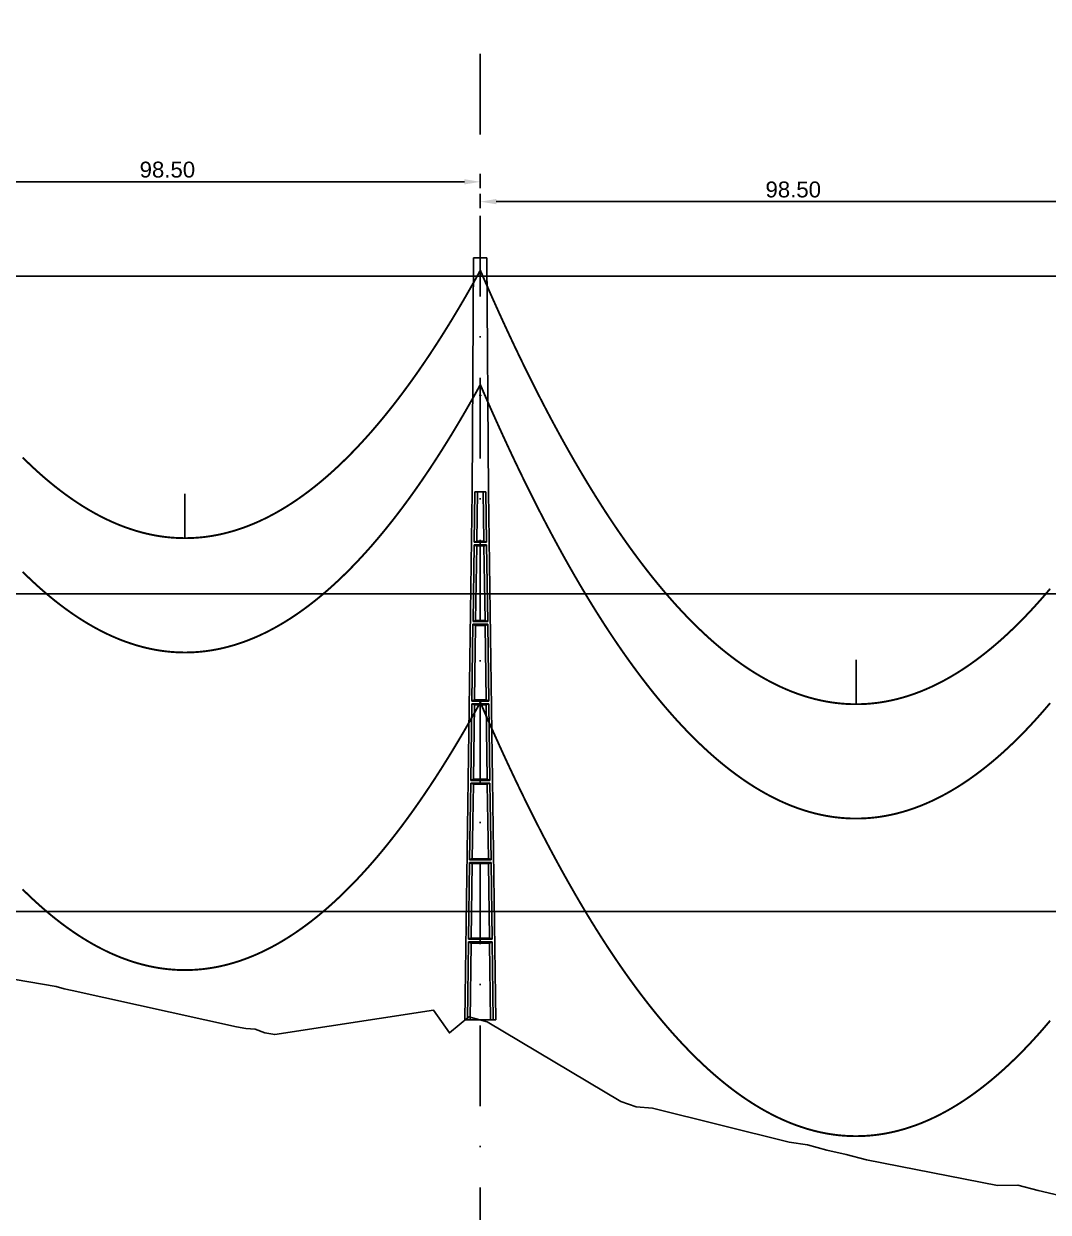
# Model space of a CAD drawing. Header units: metres. Extents: x -121 to 9872, y 3505 to 10721.
# Drawn here: x 1490 to 1651.3, y 6929.6 to 7116.7 of the extents above; entities that cross this region are included whole.
import ezdxf

# ---------------------------------------------------------------- set-up
doc = ezdxf.new("R2010")
doc.units = ezdxf.units.M
doc.header["$PDMODE"] = 2
doc.linetypes.add('DASHDOT', pattern=[25.4, 12.7, -6.35, 0, -6.35])
doc.linetypes.add('DASHED', pattern=[0.75, 0.5, -0.25])
for name, color, linetype in [('C-ROAD-PROF', 2, 'DASHED'), ('CON-EOL- CA ORCHID', 240, 'Continuous'), ('CON-EOL- FO', 101, 'Continuous'), ('CON-EOL- PROJEÇÃO', 22, 'Continuous'), ('cotas', 7, 'Continuous'), ('GRID', 253, 'Continuous'), ('POSTE DT', 7, 'Continuous')]:
    doc.layers.add(name, color=color, linetype=linetype)
doc.styles.get("Standard").update_dxf_attribs({"font": 'arial.ttf'})
doc.dimstyles.new('ISO-25', dxfattribs={"dimtxt": 2.5, "dimasz": 2.5, "dimexe": 1.25, "dimexo": 0.625, "dimtad": 1, "dimzin": 1, "dimtxsty": 'Standard', "dimcen": 2.5, "dimaunit": 1, "dimadec": 3, "dimazin": 3, "dimtfac": 1, "dimtmove": 0, "dimatfit": 3, "dimfxlon": 1, "dimarcsym": 0})

# ---------------------------------------------------------------- blocks, each defined once
blk = doc.blocks.new('*U1')
at = {"layer": 'POSTE DT', "extrusion": (0, 1, 0)}
for p, q in [((-3.31, 378.23), (-4.05, 262)), ((-3.31, 378.23), (3.31, 378.23)), ((3.31, 378.23), (4.06, 262)), ((-4.05, 262), (-7.72, 0)), ((-4.05, 262), (-4.05, 262)), ((-2.73, 262), (-3.08, 237.05)), ((-2.73, 262), (2.75, 262)), ((-1.42, 262), (-1.77, 237.57)), ((1.43, 262), (1.77, 237.57)), ((2.75, 262), (3.1, 237.05)), ((4.06, 262), (7.72, 0)), ((3.1, 237.05), (-3.08, 237.05)), ((-3.1, 235.74), (-3.63, 197.65)), ((3.11, 235.73), (-3.1, 235.74)), ((-1.8, 235.21), (-2.32, 198.19)), ((1.8, 235.21), (2.32, 198.19)), ((3.11, 235.73), (3.65, 197.65)), ((-3.65, 196.34), (-4.19, 158.25)), ((-2.35, 195.8), (-2.87, 158.8)), ((2.35, 195.8), (2.87, 158.8)), ((3.66, 196.34), (4.2, 158.25)), ((-4.21, 156.94), (-4.74, 118.85)), ((-2.9, 156.39), (-3.42, 119.41)), ((2.91, 156.39), (3.42, 119.41)), ((4.21, 156.94), (4.75, 118.85)), ((4.75, 118.85), (-4.74, 118.85)), ((-4.76, 117.54), (-5.29, 79.45)), ((4.77, 117.54), (-4.76, 117.54)), ((-3.46, 116.98), (-3.97, 80.02)), ((3.46, 116.98), (3.98, 80.02)), ((4.77, 117.54), (5.3, 79.45)), ((-5.31, 78.14), (-5.85, 40.06)), ((5.32, 78.14), (-5.31, 78.14)), ((5.3, 79.45), (-5.29, 79.45)), ((-4.01, 77.57), (-4.53, 40.63)), ((4.01, 77.57), (4.53, 40.63)), ((5.32, 78.14), (5.85, 40.06)), ((-5.86, 38.74), (-6.41, 0)), ((5.87, 38.74), (-5.86, 38.74)), ((5.85, 40.06), (-5.85, 40.06)), ((-4.56, 38.17), (-5.1, 0)), ((4.56, 38.17), (5.1, 0)), ((5.87, 38.74), (6.41, 0)), ((-6.41, 0), (-7.72, 0)), ((-5.1, 0), (-6.41, 0)), ((5.1, 0), (-5.1, 0)), ((6.41, 0), (5.1, 0)), ((7.72, 0), (6.41, 0))]:
    blk.add_line(p, q, dxfattribs=at)
at = {"layer": 'POSTE DT', "ltscale": 3}
for points in [[(-3.65, 196.34), (3.66, 196.34)], [(-3.63, 197.65), (3.65, 197.65)], [(-4.21, 156.94), (4.21, 156.94)], [(4.2, 158.25), (-4.19, 158.25)]]:
    blk.add_lwpolyline(points, dxfattribs=at)
at = {"layer": 'POSTE DT'}
for points, knots in [([(0.25, 309.94), (0.25, 309.93), (0.25, 309.93), (0.25, 309.92), (0.25, 309.91), (0.25, 309.9), (0.25, 309.89), (0.24, 309.85), (0.22, 309.82), (0.19, 309.77), (0.16, 309.74), (0.11, 309.71), (0.08, 309.7), (0.01, 309.68), (-0.02, 309.68), (-0.08, 309.7), (-0.11, 309.71), (-0.16, 309.74), (-0.18, 309.76), (-0.21, 309.8), (-0.22, 309.82), (-0.24, 309.85), (-0.24, 309.87), (-0.25, 309.89), (-0.25, 309.9), (-0.25, 309.92), (-0.25, 309.92), (-0.25, 309.93), (-0.25, 309.94), (-0.25, 309.95), (-0.25, 309.95), (-0.25, 309.96), (-0.25, 309.97), (-0.24, 310), (-0.23, 310.02), (-0.21, 310.07), (-0.2, 310.09), (-0.15, 310.14), (-0.13, 310.15), (-0.07, 310.18), (-0.03, 310.19), (0.03, 310.19), (0.06, 310.18), (0.12, 310.16), (0.14, 310.14), (0.18, 310.11), (0.2, 310.09), (0.21, 310.06), (0.22, 310.05), (0.23, 310.04), (0.24, 310.01), (0.24, 309.99), (0.25, 309.97), (0.25, 309.96), (0.25, 309.95), (0.25, 309.94), (0.25, 309.94), (0.25, 309.94), (0.25, 309.94)], [-54.728303, -54.728303, -54.728303, -54.728303, -54.309038, -54.309038, -53.647169, -53.647169, -52.532885, -52.532885, -48.86224, -48.86224, -45.282765, -45.282765, -41.52867, -41.52867, -37.867486, -37.867486, -34.454589, -34.454589, -31.301423, -31.301423, -28.48103, -28.48103, -26.961755, -26.961755, -25.7544, -25.7544, -25.136228, -25.136228, -24.64409, -24.64409, -24.094201, -24.094201, -23.191199, -23.191199, -20.494482, -20.494482, -17.342863, -17.342863, -13.645538, -13.645538, -9.835989, -9.835989, -6.296781, -6.296781, -3.005029, -3.005029, 0, 0, 0, 1.527594, 1.527594, 3.697216, 3.697216, 4.489727, 4.489727, 5.01438, 5.01438, 5.095313, 5.095313, 5.095313, 5.095313]), ([(-1.77, 237.57), (-1.99, 237.49), (-2.21, 237.4), (-2.64, 237.22), (-2.86, 237.14), (-3.08, 237.05)], [0, 0, 0, 0, 56.660495, 56.660495, 113.412826, 113.412826, 113.412826, 113.412826]), ([(1.77, 237.57), (1.18, 237.57), (0.59, 237.57), (-0.59, 237.57), (-1.18, 237.57), (-1.77, 237.57)], [0, 0, 0, 0, 67.306894, 67.306894, 134.614447, 134.614447, 134.614447, 134.614447]), ([(3.1, 237.05), (2.87, 237.14), (2.65, 237.23), (2.21, 237.4), (1.99, 237.49), (1.77, 237.57)], [0, 0, 0, 0, 56.738948, 56.738948, 113.38731, 113.38731, 113.38731, 113.38731]), ([(-3.1, 235.74), (-2.88, 235.65), (-2.67, 235.56), (-2.23, 235.39), (-2.02, 235.3), (-1.8, 235.21)], [0.055576, 0.055576, 0.055576, 0.055576, 56.767409, 56.767409, 113.50757, 113.50757, 113.50757, 113.50757]), ([(-1.8, 235.21), (-1.2, 235.21), (-0.6, 235.21), (0.6, 235.21), (1.2, 235.21), (1.8, 235.21)], [0, 0, 0, 0, 68.567797, 68.567797, 137.136247, 137.136247, 137.136247, 137.136247]), ([(1.8, 235.21), (2.02, 235.3), (2.24, 235.38), (2.68, 235.56), (2.89, 235.65), (3.11, 235.73)], [0, 0, 0, 0, 56.845349, 56.845349, 113.599799, 113.599799, 113.599799, 113.599799]), ([(-3.65, 196.34), (-3.43, 196.25), (-3.22, 196.16), (-2.78, 195.98), (-2.57, 195.89), (-2.35, 195.8)], [0.054307, 0.054307, 0.054307, 0.054307, 63.527131, 63.527131, 127.063246, 127.063246, 127.063246, 127.063246]), ([(-2.32, 198.19), (-2.54, 198.1), (-2.76, 198.01), (-3.2, 197.83), (-3.41, 197.74), (-3.63, 197.65)], [0, 0, 0, 0, 63.412073, 63.412073, 126.777421, 126.777421, 126.777421, 126.777421]), ([(-2.35, 195.8), (-1.57, 195.8), (-0.78, 195.8), (0.79, 195.8), (1.57, 195.8), (2.35, 195.8)], [0, 0, 0, 0, 89.585713, 89.585713, 179.17191, 179.17191, 179.17191, 179.17191]), ([(2.32, 198.19), (1.55, 198.19), (0.77, 198.19), (-0.77, 198.19), (-1.55, 198.19), (-2.32, 198.19)], [0, 0, 0, 0, 88.31008, 88.31008, 176.620652, 176.620652, 176.620652, 176.620652]), ([(3.65, 197.65), (3.43, 197.74), (3.2, 197.83), (2.76, 198.01), (2.54, 198.1), (2.32, 198.19)], [0, 0, 0, 0, 63.488119, 63.488119, 126.880939, 126.880939, 126.880939, 126.880939]), ([(2.35, 195.8), (2.57, 195.89), (2.79, 195.98), (3.23, 196.16), (3.45, 196.25), (3.66, 196.34)], [0, 0, 0, 0, 63.60246, 63.60246, 127.109696, 127.109696, 127.109696, 127.109696]), ([(-4.21, 156.94), (-3.99, 156.85), (-3.77, 156.75), (-3.34, 156.57), (-3.12, 156.48), (-2.9, 156.39)], [0.053423, 0.053423, 0.053423, 0.053423, 70.429742, 70.429742, 140.90167, 140.90167, 140.90167, 140.90167]), ([(-2.87, 158.8), (-3.09, 158.71), (-3.31, 158.62), (-3.75, 158.43), (-3.97, 158.34), (-4.19, 158.25)], [0, 0, 0, 0, 70.301707, 70.301707, 140.590947, 140.590947, 140.590947, 140.590947]), ([(-2.9, 156.39), (-1.94, 156.39), (-0.97, 156.39), (0.97, 156.39), (1.94, 156.39), (2.91, 156.39)], [0, 0, 0, 0, 110.60219, 110.60219, 221.20473, 221.20473, 221.20473, 221.20473]), ([(2.87, 158.8), (1.92, 158.8), (0.96, 158.8), (-0.96, 158.8), (-1.91, 158.8), (-2.87, 158.8)], [0, 0, 0, 0, 109.314454, 109.314454, 218.629264, 218.629264, 218.629264, 218.629264]), ([(4.2, 158.25), (3.98, 158.34), (3.76, 158.44), (3.31, 158.62), (3.09, 158.71), (2.87, 158.8)], [0, 0, 0, 0, 70.379198, 70.379198, 140.659718, 140.659718, 140.659718, 140.659718]), ([(2.91, 156.39), (3.12, 156.48), (3.34, 156.57), (3.78, 156.75), (4, 156.85), (4.21, 156.94)], [0, 0, 0, 0, 70.506649, 70.506649, 140.914701, 140.914701, 140.914701, 140.914701]), ([(-3.42, 119.41), (-3.64, 119.32), (-3.86, 119.23), (-4.3, 119.04), (-4.52, 118.95), (-4.74, 118.85)], [0, 0, 0, 0, 77.299547, 77.299547, 154.618634, 154.618634, 154.618634, 154.618634]), ([(3.42, 119.41), (2.28, 119.41), (1.14, 119.41), (-1.14, 119.41), (-2.28, 119.41), (-3.42, 119.41)], [0, 0, 0, 0, 130.319901, 130.319901, 260.640046, 260.640046, 260.640046, 260.640046]), ([(4.75, 118.85), (4.53, 118.95), (4.31, 119.04), (3.87, 119.23), (3.64, 119.32), (3.42, 119.41)], [0, 0, 0, 0, 77.381597, 77.381597, 154.66183, 154.66183, 154.66183, 154.66183]), ([(-4.76, 117.54), (-4.54, 117.45), (-4.32, 117.35), (-3.89, 117.17), (-3.67, 117.07), (-3.46, 116.98)], [0.052784, 0.052784, 0.052784, 0.052784, 77.438432, 77.438432, 154.950301, 154.950301, 154.950301, 154.950301]), ([(-3.46, 116.98), (-2.3, 116.98), (-1.15, 116.98), (1.15, 116.98), (2.31, 116.98), (3.46, 116.98)], [0, 0, 0, 0, 131.617604, 131.617604, 263.235447, 263.235447, 263.235447, 263.235447]), ([(3.46, 116.98), (3.68, 117.07), (3.89, 117.17), (4.33, 117.35), (4.55, 117.45), (4.77, 117.54)], [0, 0, 0, 0, 77.520013, 77.520013, 154.938747, 154.938747, 154.938747, 154.938747]), ([(-5.31, 78.14), (-5.09, 78.05), (-4.88, 77.95), (-4.44, 77.76), (-4.23, 77.67), (-4.01, 77.57)], [0.052308, 0.052308, 0.052308, 0.052308, 84.527725, 84.527725, 169.158824, 169.158824, 169.158824, 169.158824]), ([(-3.97, 80.02), (-4.19, 79.93), (-4.41, 79.83), (-4.85, 79.64), (-5.07, 79.55), (-5.29, 79.45)], [0, 0, 0, 0, 84.379671, 84.379671, 168.809376, 168.809376, 168.809376, 168.809376]), ([(-4.01, 77.57), (-2.67, 77.57), (-1.34, 77.57), (1.34, 77.57), (2.67, 77.57), (4.01, 77.57)], [0, 0, 0, 0, 152.632212, 152.632212, 305.264569, 305.264569, 305.264569, 305.264569]), ([(3.98, 80.02), (2.65, 80.02), (1.33, 80.02), (-1.32, 80.02), (-2.65, 80.02), (-3.97, 80.02)], [0, 0, 0, 0, 151.326157, 151.326157, 302.652465, 302.652465, 302.652465, 302.652465]), ([(5.3, 79.45), (5.08, 79.55), (4.86, 79.64), (4.42, 79.83), (4.2, 79.93), (3.98, 80.02)], [0, 0, 0, 0, 84.46863, 84.46863, 168.833721, 168.833721, 168.833721, 168.833721]), ([(4.01, 77.57), (4.23, 77.67), (4.45, 77.76), (4.88, 77.95), (5.1, 78.05), (5.32, 78.14)], [0, 0, 0, 0, 84.616316, 84.616316, 169.129178, 169.129178, 169.129178, 169.129178]), ([(-5.86, 38.74), (-5.65, 38.65), (-5.43, 38.55), (-5, 38.36), (-4.78, 38.26), (-4.56, 38.17)], [0.026524, 0.026524, 0.026524, 0.026524, 91.679563, 91.679563, 183.466041, 183.466041, 183.466041, 183.466041]), ([(-4.53, 40.63), (-4.75, 40.53), (-4.97, 40.44), (-5.41, 40.25), (-5.63, 40.15), (-5.85, 40.06)], [0, 0, 0, 0, 91.523648, 91.523648, 183.126775, 183.126775, 183.126775, 183.126775]), ([(-4.56, 38.17), (-3.04, 38.17), (-1.52, 38.17), (1.52, 38.17), (3.04, 38.17), (4.56, 38.17)], [0, 0, 0, 0, 173.646192, 173.646192, 347.292451, 347.292451, 347.292451, 347.292451]), ([(4.53, 40.63), (3.02, 40.63), (1.51, 40.63), (-1.51, 40.63), (-3.02, 40.63), (-4.53, 40.63)], [0, 0, 0, 0, 172.33304, 172.33304, 344.666151, 344.666151, 344.666151, 344.666151]), ([(5.85, 40.06), (5.63, 40.15), (5.41, 40.25), (4.97, 40.44), (4.75, 40.53), (4.53, 40.63)], [0, 0, 0, 0, 91.621326, 91.621326, 183.137324, 183.137324, 183.137324, 183.137324]), ([(4.56, 38.17), (4.78, 38.26), (5, 38.36), (5.43, 38.55), (5.65, 38.65), (5.87, 38.74)], [0, 0, 0, 0, 91.776928, 91.776928, 183.448614, 183.448614, 183.448614, 183.448614])]:
    blk.add_open_spline(points, degree=3, knots=knots, dxfattribs=at)
blk = doc.blocks.new('*D337')
at = {"layer": 'cotas', "color": 0, "lineweight": -2, "transparency": 16777216}
for p, q in [((1463.4, 7091.16), (1463.4, 7093.08)), ((1561.9, 7090.83), (1561.9, 7093.08)), ((1465.9, 7091.83), (1559.4, 7091.83))]:
    blk.add_line(p, q, dxfattribs=at)
at = {"layer": 'cotas', "color": 0, "transparency": 16777216}
for points in [[(1465.9, 7092.25), (1465.9, 7091.42), (1463.4, 7091.83)], [(1559.4, 7092.25), (1559.4, 7091.42), (1561.9, 7091.83)]]:
    blk.add_solid(points, dxfattribs=at)
at = {"layer": 'Defpoints', "color": 0, "transparency": 16777216}
for p in [(1561.9, 7091.83), (1463.4, 7090.53), (1561.9, 7079.88)]:
    blk.add_point(p, dxfattribs=at)
at = {"layer": 'cotas', "color": 0, "transparency": 16777216, "insert": (1512.65, 7093.74), "char_height": 2.5, "attachment_point": 5}
blk.add_mtext('98.50', dxfattribs=at)
blk = doc.blocks.new('*D338')
at = {"layer": 'cotas', "color": 0, "lineweight": -2, "transparency": 16777216}
for p, q in [((1561.9, 7087.71), (1561.9, 7089.96)), ((1660.4, 7087.71), (1660.4, 7089.96)), ((1564.4, 7088.71), (1657.9, 7088.71))]:
    blk.add_line(p, q, dxfattribs=at)
at = {"layer": 'cotas', "color": 0, "transparency": 16777216}
for points in [[(1564.4, 7089.13), (1564.4, 7088.3), (1561.9, 7088.71)], [(1657.9, 7089.13), (1657.9, 7088.3), (1660.4, 7088.71)]]:
    blk.add_solid(points, dxfattribs=at)
at = {"layer": 'Defpoints', "color": 0, "transparency": 16777216}
for p in [(1660.4, 7088.71), (1561.9, 7079.88), (1660.4, 7041.8)]:
    blk.add_point(p, dxfattribs=at)
at = {"layer": 'cotas', "color": 0, "transparency": 16777216, "insert": (1611.15, 7090.61), "char_height": 2.5, "attachment_point": 5}
blk.add_mtext('98.50', dxfattribs=at)

msp = doc.modelspace()

# ---------------------------------------------------------------- linework, layer by layer
at = {"layer": 'C-ROAD-PROF', "color": 0, "linetype": 'Continuous', "lineweight": -3}
msp.add_lwpolyline([(1466.518, 6970.04), (1495.139, 6965.146), (1496.381, 6964.807), (1497.673, 6964.508), (1523.53, 6958.826), (1524.992, 6958.544), (1526.473, 6958.41), (1527.978, 6957.877), (1529.544, 6957.58), (1554.55, 6961.412), (1557.036, 6957.831), (1560.089, 6960.363), (1562.975, 6959.595), (1583.995, 6947.048), (1586.451, 6946.211), (1588.979, 6945.982), (1610.508, 6940.669), (1613.41, 6940.228), (1616.437, 6939.405), (1619.499, 6938.703), (1622.696, 6937.885), (1643.294, 6933.824), (1646.514, 6933.874), (1649.72, 6933.017), (1653.066, 6932.253)], dxfattribs=at)
at = {"layer": 'CON-EOL- CA ORCHID'}
for p, q in [((1515.415, 7035.737), (1515.415, 7042.737)), ((1621.028, 7009.591), (1621.028, 7016.591))]:
    msp.add_line(p, q, dxfattribs=at)
at = {"layer": 'CON-EOL- CA ORCHID', "const_width": 0.3}
for points in [[(1489.865, 7048.444), (1490.355, 7047.961), (1490.845, 7047.487), (1491.335, 7047.023), (1491.825, 7046.568), (1492.315, 7046.122), (1492.805, 7045.686), (1493.295, 7045.259), (1493.785, 7044.841), (1494.275, 7044.433), (1494.766, 7044.035), (1495.256, 7043.645), (1495.746, 7043.265), (1496.236, 7042.895), (1496.726, 7042.533), (1497.216, 7042.181), (1497.706, 7041.839), (1498.196, 7041.506), (1498.686, 7041.182), (1499.176, 7040.867), (1499.666, 7040.562), (1500.156, 7040.267), (1500.646, 7039.98), (1501.136, 7039.703), (1501.626, 7039.436), (1502.116, 7039.177), (1502.606, 7038.928), (1503.096, 7038.689), (1503.586, 7038.459), (1504.076, 7038.238), (1504.567, 7038.026), (1505.057, 7037.824), (1505.547, 7037.631), (1506.037, 7037.448), (1506.527, 7037.274), (1507.017, 7037.109), (1507.507, 7036.953), (1507.997, 7036.807), (1508.487, 7036.67), (1508.977, 7036.543), (1509.467, 7036.425), (1509.957, 7036.316), (1510.447, 7036.217), (1510.937, 7036.127), (1511.427, 7036.046), (1511.917, 7035.975), (1512.407, 7035.913), (1512.897, 7035.86), (1513.387, 7035.817), (1513.877, 7035.783), (1514.368, 7035.758), (1514.858, 7035.743), (1515.348, 7035.737), (1515.838, 7035.74), (1516.328, 7035.753), (1516.818, 7035.775), (1517.308, 7035.807), (1517.798, 7035.847), (1518.288, 7035.897), (1518.778, 7035.957), (1519.268, 7036.026), (1519.758, 7036.104), (1520.248, 7036.191), (1520.738, 7036.288), (1521.228, 7036.394), (1521.718, 7036.51), (1522.208, 7036.635), (1522.698, 7036.769), (1523.188, 7036.912), (1523.678, 7037.065), (1524.168, 7037.227), (1524.659, 7037.399), (1525.149, 7037.58), (1525.639, 7037.77), (1526.129, 7037.97), (1526.619, 7038.179), (1527.109, 7038.397), (1527.599, 7038.625), (1528.089, 7038.862), (1528.579, 7039.108), (1529.069, 7039.364), (1529.559, 7039.629), (1530.049, 7039.903), (1530.539, 7040.187), (1531.029, 7040.48), (1531.519, 7040.783), (1532.009, 7041.095), (1532.499, 7041.416), (1532.989, 7041.746), (1533.479, 7042.086), (1533.969, 7042.436), (1534.46, 7042.794), (1534.95, 7043.162), (1535.44, 7043.54), (1535.93, 7043.927), (1536.42, 7044.323), (1536.91, 7044.728), (1537.4, 7045.143), (1537.89, 7045.567), (1538.38, 7046.001), (1538.87, 7046.444), (1539.36, 7046.897), (1539.85, 7047.358), (1540.34, 7047.83), (1540.83, 7048.31), (1541.32, 7048.8), (1541.81, 7049.299), (1542.3, 7049.808), (1542.79, 7050.326), (1543.28, 7050.854), (1543.77, 7051.391), (1544.261, 7051.937), (1544.751, 7052.493), (1545.241, 7053.058), (1545.731, 7053.632), (1546.221, 7054.216), (1546.711, 7054.81), (1547.201, 7055.412), (1547.691, 7056.025), (1548.181, 7056.646), (1548.671, 7057.277), (1549.161, 7057.918), (1549.651, 7058.567), (1550.141, 7059.227), (1550.631, 7059.895), (1551.121, 7060.574), (1551.611, 7061.261), (1552.101, 7061.958), (1552.591, 7062.665), (1553.081, 7063.38), (1553.571, 7064.106), (1554.062, 7064.84), (1554.552, 7065.585), (1555.042, 7066.338), (1555.532, 7067.101), (1556.022, 7067.874), (1556.512, 7068.656), (1557.002, 7069.447), (1557.492, 7070.248), (1557.982, 7071.059), (1558.472, 7071.879), (1558.962, 7072.708), (1559.452, 7073.547), (1559.942, 7074.395), (1560.432, 7075.253), (1560.922, 7076.12), (1561.412, 7076.997), (1561.902, 7077.883)], [(1561.902, 7077.883), (1562.392, 7076.751), (1562.882, 7075.628), (1563.372, 7074.515), (1563.863, 7073.412), (1564.353, 7072.318), (1564.843, 7071.233), (1565.333, 7070.159), (1565.823, 7069.093), (1566.313, 7068.038), (1566.803, 7066.992), (1567.293, 7065.955), (1567.783, 7064.928), (1568.273, 7063.911), (1568.763, 7062.903), (1569.253, 7061.904), (1569.743, 7060.915), (1570.233, 7059.936), (1570.723, 7058.966), (1571.213, 7058.006), (1571.703, 7057.055), (1572.193, 7056.114), (1572.683, 7055.182), (1573.173, 7054.26), (1573.664, 7053.347), (1574.154, 7052.444), (1574.644, 7051.55), (1575.134, 7050.666), (1575.624, 7049.791), (1576.114, 7048.926), (1576.604, 7048.07), (1577.094, 7047.224), (1577.584, 7046.387), (1578.074, 7045.56), (1578.564, 7044.742), (1579.054, 7043.933), (1579.544, 7043.134), (1580.034, 7042.345), (1580.524, 7041.565), (1581.014, 7040.794), (1581.504, 7040.033), (1581.994, 7039.281), (1582.484, 7038.539), (1582.974, 7037.807), (1583.465, 7037.083), (1583.955, 7036.369), (1584.445, 7035.665), (1584.935, 7034.97), (1585.425, 7034.284), (1585.915, 7033.608), (1586.405, 7032.941), (1586.895, 7032.284), (1587.385, 7031.636), (1587.875, 7030.998), (1588.365, 7030.369), (1588.855, 7029.749), (1589.345, 7029.139), (1589.835, 7028.538), (1590.325, 7027.947), (1590.815, 7027.365), (1591.305, 7026.792), (1591.795, 7026.229), (1592.285, 7025.676), (1592.775, 7025.131), (1593.266, 7024.596), (1593.756, 7024.071), (1594.246, 7023.555), (1594.736, 7023.048), (1595.226, 7022.55), (1595.716, 7022.062), (1596.206, 7021.584), (1596.696, 7021.115), (1597.186, 7020.655), (1597.676, 7020.204), (1598.166, 7019.763), (1598.656, 7019.332), (1599.146, 7018.909), (1599.636, 7018.496), (1600.126, 7018.093), (1600.616, 7017.699), (1601.106, 7017.314), (1601.596, 7016.938), (1602.086, 7016.572), (1602.576, 7016.216), (1603.067, 7015.868), (1603.557, 7015.53), (1604.047, 7015.202), (1604.537, 7014.882), (1605.027, 7014.572), (1605.517, 7014.272), (1606.007, 7013.981), (1606.497, 7013.699), (1606.987, 7013.426), (1607.477, 7013.163), (1607.967, 7012.91), (1608.457, 7012.665), (1608.947, 7012.43), (1609.437, 7012.204), (1609.927, 7011.988), (1610.417, 7011.781), (1610.907, 7011.583), (1611.397, 7011.395), (1611.887, 7011.216), (1612.377, 7011.047), (1612.868, 7010.886), (1613.358, 7010.735), (1613.848, 7010.594), (1614.338, 7010.462), (1614.828, 7010.339), (1615.318, 7010.225), (1615.808, 7010.121), (1616.298, 7010.026), (1616.788, 7009.941), (1617.278, 7009.865), (1617.768, 7009.798), (1618.258, 7009.74), (1618.748, 7009.692), (1619.238, 7009.653), (1619.728, 7009.624), (1620.218, 7009.604), (1620.708, 7009.593), (1621.198, 7009.592), (1621.688, 7009.6), (1622.178, 7009.617), (1622.668, 7009.643), (1623.159, 7009.679), (1623.649, 7009.725), (1624.139, 7009.779), (1624.629, 7009.843), (1625.119, 7009.917), (1625.609, 7009.999), (1626.099, 7010.091), (1626.589, 7010.193), (1627.079, 7010.303), (1627.569, 7010.423), (1628.059, 7010.553), (1628.549, 7010.691), (1629.039, 7010.839), (1629.529, 7010.997), (1630.019, 7011.164), (1630.509, 7011.34), (1630.999, 7011.525), (1631.489, 7011.72), (1631.979, 7011.924), (1632.469, 7012.138), (1632.96, 7012.36), (1633.45, 7012.593), (1633.94, 7012.834), (1634.43, 7013.085), (1634.92, 7013.345), (1635.41, 7013.615), (1635.9, 7013.894), (1636.39, 7014.182), (1636.88, 7014.48), (1637.37, 7014.787), (1637.86, 7015.103), (1638.35, 7015.429), (1638.84, 7015.764), (1639.33, 7016.109), (1639.82, 7016.463), (1640.31, 7016.826), (1640.8, 7017.198), (1641.29, 7017.58), (1641.78, 7017.972), (1642.27, 7018.372), (1642.761, 7018.783), (1643.251, 7019.202), (1643.741, 7019.631), (1644.231, 7020.069), (1644.721, 7020.517), (1645.211, 7020.974), (1645.701, 7021.44), (1646.191, 7021.916), (1646.681, 7022.401), (1647.171, 7022.895), (1647.661, 7023.399), (1648.151, 7023.913), (1648.641, 7024.435), (1649.131, 7024.967), (1649.621, 7025.509), (1650.111, 7026.06), (1650.601, 7026.62), (1651.091, 7027.19), (1651.581, 7027.769)]]:
    msp.add_lwpolyline(points, dxfattribs=at)
at = {"layer": 'CON-EOL- FO', "lineweight": 30, "const_width": 0.3}
for points in [[(1489.865, 7030.444), (1490.355, 7029.961), (1490.845, 7029.487), (1491.335, 7029.023), (1491.825, 7028.568), (1492.315, 7028.122), (1492.805, 7027.686), (1493.295, 7027.259), (1493.785, 7026.842), (1494.275, 7026.433), (1494.766, 7026.035), (1495.256, 7025.645), (1495.746, 7025.265), (1496.236, 7024.895), (1496.726, 7024.533), (1497.216, 7024.182), (1497.706, 7023.839), (1498.196, 7023.506), (1498.686, 7023.182), (1499.176, 7022.868), (1499.666, 7022.563), (1500.156, 7022.267), (1500.646, 7021.981), (1501.136, 7021.704), (1501.626, 7021.436), (1502.116, 7021.178), (1502.606, 7020.929), (1503.096, 7020.689), (1503.586, 7020.459), (1504.076, 7020.238), (1504.567, 7020.026), (1505.057, 7019.824), (1505.547, 7019.631), (1506.037, 7019.448), (1506.527, 7019.274), (1507.017, 7019.109), (1507.507, 7018.954), (1507.997, 7018.807), (1508.487, 7018.671), (1508.977, 7018.543), (1509.467, 7018.425), (1509.957, 7018.316), (1510.447, 7018.217), (1510.937, 7018.127), (1511.427, 7018.046), (1511.917, 7017.975), (1512.407, 7017.913), (1512.897, 7017.86), (1513.387, 7017.817), (1513.877, 7017.783), (1514.368, 7017.758), (1514.858, 7017.743), (1515.348, 7017.737), (1515.838, 7017.741), (1516.328, 7017.753), (1516.818, 7017.775), (1517.308, 7017.807), (1517.798, 7017.848), (1518.288, 7017.898), (1518.778, 7017.957), (1519.268, 7018.026), (1519.758, 7018.104), (1520.248, 7018.191), (1520.738, 7018.288), (1521.228, 7018.394), (1521.718, 7018.51), (1522.208, 7018.635), (1522.698, 7018.769), (1523.188, 7018.912), (1523.678, 7019.065), (1524.168, 7019.228), (1524.659, 7019.399), (1525.149, 7019.58), (1525.639, 7019.77), (1526.129, 7019.97), (1526.619, 7020.179), (1527.109, 7020.397), (1527.599, 7020.625), (1528.089, 7020.862), (1528.579, 7021.108), (1529.069, 7021.364), (1529.559, 7021.629), (1530.049, 7021.903), (1530.539, 7022.187), (1531.029, 7022.48), (1531.519, 7022.783), (1532.009, 7023.095), (1532.499, 7023.416), (1532.989, 7023.747), (1533.479, 7024.087), (1533.969, 7024.436), (1534.46, 7024.795), (1534.95, 7025.163), (1535.44, 7025.54), (1535.93, 7025.927), (1536.42, 7026.323), (1536.91, 7026.729), (1537.4, 7027.143), (1537.89, 7027.568), (1538.38, 7028.001), (1538.87, 7028.444), (1539.36, 7028.897), (1539.85, 7029.359), (1540.34, 7029.83), (1540.83, 7030.31), (1541.32, 7030.8), (1541.81, 7031.3), (1542.3, 7031.808), (1542.79, 7032.327), (1543.28, 7032.854), (1543.77, 7033.391), (1544.261, 7033.937), (1544.751, 7034.493), (1545.241, 7035.058), (1545.731, 7035.633), (1546.221, 7036.217), (1546.711, 7036.81), (1547.201, 7037.413), (1547.691, 7038.025), (1548.181, 7038.646), (1548.671, 7039.277), (1549.161, 7039.918), (1549.651, 7040.568), (1550.141, 7041.227), (1550.631, 7041.896), (1551.121, 7042.574), (1551.611, 7043.261), (1552.101, 7043.958), (1552.591, 7044.665), (1553.081, 7045.381), (1553.571, 7046.106), (1554.062, 7046.841), (1554.552, 7047.585), (1555.042, 7048.338), (1555.532, 7049.102), (1556.022, 7049.874), (1556.512, 7050.656), (1557.002, 7051.448), (1557.492, 7052.249), (1557.982, 7053.059), (1558.472, 7053.879), (1558.962, 7054.708), (1559.452, 7055.547), (1559.942, 7056.395), (1560.432, 7057.253), (1560.922, 7058.12), (1561.412, 7058.997), (1561.902, 7059.883)], [(1489.865, 7030.444), (1490.355, 7029.961), (1490.845, 7029.487), (1491.335, 7029.023), (1491.825, 7028.568), (1492.315, 7028.122), (1492.805, 7027.686), (1493.295, 7027.259), (1493.785, 7026.842), (1494.275, 7026.433), (1494.766, 7026.035), (1495.256, 7025.645), (1495.746, 7025.265), (1496.236, 7024.895), (1496.726, 7024.533), (1497.216, 7024.182), (1497.706, 7023.839), (1498.196, 7023.506), (1498.686, 7023.182), (1499.176, 7022.868), (1499.666, 7022.563), (1500.156, 7022.267), (1500.646, 7021.981), (1501.136, 7021.703), (1501.626, 7021.436), (1502.116, 7021.178), (1502.606, 7020.929), (1503.096, 7020.689), (1503.586, 7020.459), (1504.076, 7020.238), (1504.567, 7020.026), (1505.057, 7019.824), (1505.547, 7019.631), (1506.037, 7019.448), (1506.527, 7019.274), (1507.017, 7019.109), (1507.507, 7018.954), (1507.997, 7018.807), (1508.487, 7018.671), (1508.977, 7018.543), (1509.467, 7018.425), (1509.957, 7018.316), (1510.447, 7018.217), (1510.937, 7018.127), (1511.427, 7018.046), (1511.917, 7017.975), (1512.407, 7017.913), (1512.897, 7017.86), (1513.387, 7017.817), (1513.877, 7017.783), (1514.368, 7017.758), (1514.858, 7017.743), (1515.348, 7017.737), (1515.838, 7017.741), (1516.328, 7017.753), (1516.818, 7017.775), (1517.308, 7017.807), (1517.798, 7017.848), (1518.288, 7017.898), (1518.778, 7017.957), (1519.268, 7018.026), (1519.758, 7018.104), (1520.248, 7018.191), (1520.738, 7018.288), (1521.228, 7018.394), (1521.718, 7018.51), (1522.208, 7018.635), (1522.698, 7018.769), (1523.188, 7018.912), (1523.678, 7019.065), (1524.168, 7019.228), (1524.659, 7019.399), (1525.149, 7019.58), (1525.639, 7019.77), (1526.129, 7019.97), (1526.619, 7020.179), (1527.109, 7020.397), (1527.599, 7020.625), (1528.089, 7020.862), (1528.579, 7021.108), (1529.069, 7021.364), (1529.559, 7021.629), (1530.049, 7021.903), (1530.539, 7022.187), (1531.029, 7022.48), (1531.519, 7022.783), (1532.009, 7023.095), (1532.499, 7023.416), (1532.989, 7023.747), (1533.479, 7024.087), (1533.969, 7024.436), (1534.46, 7024.795), (1534.95, 7025.163), (1535.44, 7025.54), (1535.93, 7025.927), (1536.42, 7026.323), (1536.91, 7026.729), (1537.4, 7027.143), (1537.89, 7027.568), (1538.38, 7028.001), (1538.87, 7028.444), (1539.36, 7028.897), (1539.85, 7029.359), (1540.34, 7029.83), (1540.83, 7030.31), (1541.32, 7030.8), (1541.81, 7031.3), (1542.3, 7031.808), (1542.79, 7032.327), (1543.28, 7032.854), (1543.77, 7033.391), (1544.261, 7033.937), (1544.751, 7034.493), (1545.241, 7035.058), (1545.731, 7035.633), (1546.221, 7036.217), (1546.711, 7036.81), (1547.201, 7037.413), (1547.691, 7038.025), (1548.181, 7038.646), (1548.671, 7039.277), (1549.161, 7039.918), (1549.651, 7040.568), (1550.141, 7041.227), (1550.631, 7041.896), (1551.121, 7042.574), (1551.611, 7043.261), (1552.101, 7043.958), (1552.591, 7044.665), (1553.081, 7045.381), (1553.571, 7046.106), (1554.062, 7046.841), (1554.552, 7047.585), (1555.042, 7048.338), (1555.532, 7049.102), (1556.022, 7049.874), (1556.512, 7050.656), (1557.002, 7051.448), (1557.492, 7052.249), (1557.982, 7053.059), (1558.472, 7053.879), (1558.962, 7054.708), (1559.452, 7055.547), (1559.942, 7056.395), (1560.432, 7057.253), (1560.922, 7058.12), (1561.412, 7058.997), (1561.902, 7059.883)], [(1561.902, 7059.883), (1562.392, 7058.751), (1562.882, 7057.628), (1563.372, 7056.515), (1563.863, 7055.412), (1564.353, 7054.318), (1564.843, 7053.234), (1565.333, 7052.159), (1565.823, 7051.094), (1566.313, 7050.038), (1566.803, 7048.992), (1567.293, 7047.955), (1567.783, 7046.928), (1568.273, 7045.911), (1568.763, 7044.903), (1569.253, 7043.904), (1569.743, 7042.916), (1570.233, 7041.936), (1570.723, 7040.966), (1571.213, 7040.006), (1571.703, 7039.055), (1572.193, 7038.114), (1572.683, 7037.182), (1573.173, 7036.26), (1573.664, 7035.347), (1574.154, 7034.444), (1574.644, 7033.55), (1575.134, 7032.666), (1575.624, 7031.791), (1576.114, 7030.926), (1576.604, 7030.07), (1577.094, 7029.224), (1577.584, 7028.387), (1578.074, 7027.56), (1578.564, 7026.742), (1579.054, 7025.933), (1579.544, 7025.135), (1580.034, 7024.345), (1580.524, 7023.565), (1581.014, 7022.794), (1581.504, 7022.033), (1581.994, 7021.282), (1582.484, 7020.539), (1582.974, 7019.807), (1583.465, 7019.083), (1583.955, 7018.37), (1584.445, 7017.665), (1584.935, 7016.97), (1585.425, 7016.285), (1585.915, 7015.608), (1586.405, 7014.942), (1586.895, 7014.284), (1587.385, 7013.637), (1587.875, 7012.998), (1588.365, 7012.369), (1588.855, 7011.749), (1589.345, 7011.139), (1589.835, 7010.539), (1590.325, 7009.947), (1590.815, 7009.365), (1591.305, 7008.793), (1591.795, 7008.23), (1592.285, 7007.676), (1592.775, 7007.131), (1593.266, 7006.597), (1593.756, 7006.071), (1594.246, 7005.555), (1594.736, 7005.048), (1595.226, 7004.551), (1595.716, 7004.063), (1596.206, 7003.584), (1596.696, 7003.115), (1597.186, 7002.655), (1597.676, 7002.205), (1598.166, 7001.764), (1598.656, 7001.332), (1599.146, 7000.91), (1599.636, 7000.497), (1600.126, 7000.093), (1600.616, 6999.699), (1601.106, 6999.314), (1601.596, 6998.939), (1602.086, 6998.573), (1602.576, 6998.216), (1603.067, 6997.868), (1603.557, 6997.53), (1604.047, 6997.202), (1604.537, 6996.883), (1605.027, 6996.573), (1605.517, 6996.272), (1606.007, 6995.981), (1606.497, 6995.699), (1606.987, 6995.427), (1607.477, 6995.164), (1607.967, 6994.91), (1608.457, 6994.665), (1608.947, 6994.43), (1609.437, 6994.205), (1609.927, 6993.988), (1610.417, 6993.781), (1610.907, 6993.584), (1611.397, 6993.395), (1611.887, 6993.216), (1612.377, 6993.047), (1612.868, 6992.887), (1613.358, 6992.736), (1613.848, 6992.594), (1614.338, 6992.462), (1614.828, 6992.339), (1615.318, 6992.225), (1615.808, 6992.121), (1616.298, 6992.026), (1616.788, 6991.941), (1617.278, 6991.865), (1617.768, 6991.798), (1618.258, 6991.74), (1618.748, 6991.692), (1619.238, 6991.654), (1619.728, 6991.624), (1620.218, 6991.604), (1620.708, 6991.593), (1621.198, 6991.592), (1621.688, 6991.6), (1622.178, 6991.617), (1622.668, 6991.644), (1623.159, 6991.68), (1623.649, 6991.725), (1624.139, 6991.779), (1624.629, 6991.843), (1625.119, 6991.917), (1625.609, 6991.999), (1626.099, 6992.091), (1626.589, 6992.193), (1627.079, 6992.303), (1627.569, 6992.423), (1628.059, 6992.553), (1628.549, 6992.692), (1629.039, 6992.84), (1629.529, 6992.997), (1630.019, 6993.164), (1630.509, 6993.34), (1630.999, 6993.525), (1631.489, 6993.72), (1631.979, 6993.924), (1632.469, 6994.138), (1632.96, 6994.361), (1633.45, 6994.593), (1633.94, 6994.834), (1634.43, 6995.085), (1634.92, 6995.346), (1635.41, 6995.615), (1635.9, 6995.894), (1636.39, 6996.182), (1636.88, 6996.48), (1637.37, 6996.787), (1637.86, 6997.104), (1638.35, 6997.429), (1638.84, 6997.764), (1639.33, 6998.109), (1639.82, 6998.463), (1640.31, 6998.826), (1640.8, 6999.199), (1641.29, 6999.581), (1641.78, 6999.972), (1642.27, 7000.373), (1642.761, 7000.783), (1643.251, 7001.202), (1643.741, 7001.631), (1644.231, 7002.069), (1644.721, 7002.517), (1645.211, 7002.974), (1645.701, 7003.44), (1646.191, 7003.916), (1646.681, 7004.401), (1647.171, 7004.896), (1647.661, 7005.399), (1648.151, 7005.913), (1648.641, 7006.435), (1649.131, 7006.967), (1649.621, 7007.509), (1650.111, 7008.06), (1650.601, 7008.62), (1651.091, 7009.19), (1651.581, 7009.769)], [(1561.902, 7059.883), (1562.392, 7058.751), (1562.882, 7057.628), (1563.372, 7056.515), (1563.863, 7055.412), (1564.353, 7054.318), (1564.843, 7053.234), (1565.333, 7052.159), (1565.823, 7051.094), (1566.313, 7050.038), (1566.803, 7048.992), (1567.293, 7047.955), (1567.783, 7046.928), (1568.273, 7045.911), (1568.763, 7044.903), (1569.253, 7043.904), (1569.743, 7042.916), (1570.233, 7041.936), (1570.723, 7040.966), (1571.213, 7040.006), (1571.703, 7039.055), (1572.193, 7038.114), (1572.683, 7037.182), (1573.173, 7036.26), (1573.664, 7035.347), (1574.154, 7034.444), (1574.644, 7033.55), (1575.134, 7032.666), (1575.624, 7031.791), (1576.114, 7030.926), (1576.604, 7030.07), (1577.094, 7029.224), (1577.584, 7028.387), (1578.074, 7027.56), (1578.564, 7026.742), (1579.054, 7025.933), (1579.544, 7025.135), (1580.034, 7024.345), (1580.524, 7023.565), (1581.014, 7022.794), (1581.504, 7022.033), (1581.994, 7021.282), (1582.484, 7020.539), (1582.974, 7019.807), (1583.465, 7019.083), (1583.955, 7018.37), (1584.445, 7017.665), (1584.935, 7016.97), (1585.425, 7016.285), (1585.915, 7015.608), (1586.405, 7014.942), (1586.895, 7014.284), (1587.385, 7013.637), (1587.875, 7012.998), (1588.365, 7012.369), (1588.855, 7011.749), (1589.345, 7011.139), (1589.835, 7010.539), (1590.325, 7009.947), (1590.815, 7009.365), (1591.305, 7008.793), (1591.795, 7008.23), (1592.285, 7007.676), (1592.775, 7007.131), (1593.266, 7006.596), (1593.756, 7006.071), (1594.246, 7005.555), (1594.736, 7005.048), (1595.226, 7004.551), (1595.716, 7004.063), (1596.206, 7003.584), (1596.696, 7003.115), (1597.186, 7002.655), (1597.676, 7002.205), (1598.166, 7001.764), (1598.656, 7001.332), (1599.146, 7000.91), (1599.636, 7000.497), (1600.126, 7000.093), (1600.616, 6999.699), (1601.106, 6999.314), (1601.596, 6998.939), (1602.086, 6998.572), (1602.576, 6998.216), (1603.067, 6997.868), (1603.557, 6997.53), (1604.047, 6997.202), (1604.537, 6996.883), (1605.027, 6996.573), (1605.517, 6996.272), (1606.007, 6995.981), (1606.497, 6995.699), (1606.987, 6995.427), (1607.477, 6995.164), (1607.967, 6994.91), (1608.457, 6994.665), (1608.947, 6994.43), (1609.437, 6994.205), (1609.927, 6993.988), (1610.417, 6993.781), (1610.907, 6993.584), (1611.397, 6993.395), (1611.887, 6993.216), (1612.377, 6993.047), (1612.868, 6992.887), (1613.358, 6992.736), (1613.848, 6992.594), (1614.338, 6992.462), (1614.828, 6992.339), (1615.318, 6992.225), (1615.808, 6992.121), (1616.298, 6992.026), (1616.788, 6991.941), (1617.278, 6991.865), (1617.768, 6991.798), (1618.258, 6991.74), (1618.748, 6991.692), (1619.238, 6991.654), (1619.728, 6991.624), (1620.218, 6991.604), (1620.708, 6991.593), (1621.198, 6991.592), (1621.688, 6991.6), (1622.178, 6991.617), (1622.668, 6991.644), (1623.159, 6991.68), (1623.649, 6991.725), (1624.139, 6991.779), (1624.629, 6991.843), (1625.119, 6991.917), (1625.609, 6991.999), (1626.099, 6992.091), (1626.589, 6992.193), (1627.079, 6992.303), (1627.569, 6992.423), (1628.059, 6992.553), (1628.549, 6992.692), (1629.039, 6992.84), (1629.529, 6992.997), (1630.019, 6993.164), (1630.509, 6993.34), (1630.999, 6993.525), (1631.489, 6993.72), (1631.979, 6993.924), (1632.469, 6994.138), (1632.96, 6994.361), (1633.45, 6994.593), (1633.94, 6994.834), (1634.43, 6995.085), (1634.92, 6995.346), (1635.41, 6995.615), (1635.9, 6995.894), (1636.39, 6996.182), (1636.88, 6996.48), (1637.37, 6996.787), (1637.86, 6997.104), (1638.35, 6997.429), (1638.84, 6997.764), (1639.33, 6998.109), (1639.82, 6998.463), (1640.31, 6998.826), (1640.8, 6999.199), (1641.29, 6999.581), (1641.78, 6999.972), (1642.27, 7000.373), (1642.761, 7000.783), (1643.251, 7001.202), (1643.741, 7001.631), (1644.231, 7002.069), (1644.721, 7002.517), (1645.211, 7002.974), (1645.701, 7003.44), (1646.191, 7003.916), (1646.681, 7004.401), (1647.171, 7004.896), (1647.661, 7005.399), (1648.151, 7005.913), (1648.641, 7006.435), (1649.131, 7006.967), (1649.621, 7007.509), (1650.111, 7008.06), (1650.601, 7008.62), (1651.091, 7009.19), (1651.581, 7009.769)]]:
    msp.add_lwpolyline(points, dxfattribs=at)
at = {"layer": 'CON-EOL- PROJEÇÃO', "lineweight": 30, "const_width": 0.3}
for points in [[(1489.865, 6980.444), (1490.355, 6979.961), (1490.845, 6979.487), (1491.335, 6979.023), (1491.825, 6978.568), (1492.315, 6978.122), (1492.805, 6977.686), (1493.295, 6977.259), (1493.785, 6976.841), (1494.275, 6976.433), (1494.766, 6976.035), (1495.256, 6975.645), (1495.746, 6975.265), (1496.236, 6974.895), (1496.726, 6974.533), (1497.216, 6974.181), (1497.706, 6973.839), (1498.196, 6973.506), (1498.686, 6973.182), (1499.176, 6972.867), (1499.666, 6972.562), (1500.156, 6972.267), (1500.646, 6971.98), (1501.136, 6971.703), (1501.626, 6971.436), (1502.116, 6971.177), (1502.606, 6970.928), (1503.096, 6970.689), (1503.586, 6970.459), (1504.076, 6970.238), (1504.567, 6970.026), (1505.057, 6969.824), (1505.547, 6969.631), (1506.037, 6969.448), (1506.527, 6969.274), (1507.017, 6969.109), (1507.507, 6968.953), (1507.997, 6968.807), (1508.487, 6968.67), (1508.977, 6968.543), (1509.467, 6968.425), (1509.957, 6968.316), (1510.447, 6968.217), (1510.937, 6968.127), (1511.427, 6968.046), (1511.917, 6967.975), (1512.407, 6967.913), (1512.897, 6967.86), (1513.387, 6967.817), (1513.877, 6967.783), (1514.368, 6967.758), (1514.858, 6967.743), (1515.348, 6967.737), (1515.838, 6967.74), (1516.328, 6967.753), (1516.818, 6967.775), (1517.308, 6967.807), (1517.798, 6967.847), (1518.288, 6967.897), (1518.778, 6967.957), (1519.268, 6968.026), (1519.758, 6968.104), (1520.248, 6968.191), (1520.738, 6968.288), (1521.228, 6968.394), (1521.718, 6968.51), (1522.208, 6968.635), (1522.698, 6968.769), (1523.188, 6968.912), (1523.678, 6969.065), (1524.168, 6969.227), (1524.659, 6969.399), (1525.149, 6969.58), (1525.639, 6969.77), (1526.129, 6969.97), (1526.619, 6970.179), (1527.109, 6970.397), (1527.599, 6970.625), (1528.089, 6970.862), (1528.579, 6971.108), (1529.069, 6971.364), (1529.559, 6971.629), (1530.049, 6971.903), (1530.539, 6972.187), (1531.029, 6972.48), (1531.519, 6972.783), (1532.009, 6973.095), (1532.499, 6973.416), (1532.989, 6973.746), (1533.479, 6974.086), (1533.969, 6974.436), (1534.46, 6974.794), (1534.95, 6975.162), (1535.44, 6975.54), (1535.93, 6975.927), (1536.42, 6976.323), (1536.91, 6976.728), (1537.4, 6977.143), (1537.89, 6977.567), (1538.38, 6978.001), (1538.87, 6978.444), (1539.36, 6978.897), (1539.85, 6979.358), (1540.34, 6979.83), (1540.83, 6980.31), (1541.32, 6980.8), (1541.81, 6981.299), (1542.3, 6981.808), (1542.79, 6982.326), (1543.28, 6982.854), (1543.77, 6983.391), (1544.261, 6983.937), (1544.751, 6984.493), (1545.241, 6985.058), (1545.731, 6985.632), (1546.221, 6986.216), (1546.711, 6986.81), (1547.201, 6987.412), (1547.691, 6988.025), (1548.181, 6988.646), (1548.671, 6989.277), (1549.161, 6989.918), (1549.651, 6990.567), (1550.141, 6991.227), (1550.631, 6991.895), (1551.121, 6992.574), (1551.611, 6993.261), (1552.101, 6993.958), (1552.591, 6994.665), (1553.081, 6995.38), (1553.571, 6996.106), (1554.062, 6996.84), (1554.552, 6997.585), (1555.042, 6998.338), (1555.532, 6999.101), (1556.022, 6999.874), (1556.512, 7000.656), (1557.002, 7001.447), (1557.492, 7002.248), (1557.982, 7003.059), (1558.472, 7003.879), (1558.962, 7004.708), (1559.452, 7005.547), (1559.942, 7006.395), (1560.432, 7007.253), (1560.922, 7008.12), (1561.412, 7008.997), (1561.902, 7009.883)], [(1561.902, 7009.883), (1562.392, 7008.751), (1562.882, 7007.628), (1563.372, 7006.515), (1563.863, 7005.412), (1564.353, 7004.318), (1564.843, 7003.233), (1565.333, 7002.159), (1565.823, 7001.093), (1566.313, 7000.038), (1566.803, 6998.992), (1567.293, 6997.955), (1567.783, 6996.928), (1568.273, 6995.911), (1568.763, 6994.903), (1569.253, 6993.904), (1569.743, 6992.915), (1570.233, 6991.936), (1570.723, 6990.966), (1571.213, 6990.006), (1571.703, 6989.055), (1572.193, 6988.114), (1572.683, 6987.182), (1573.173, 6986.26), (1573.664, 6985.347), (1574.154, 6984.444), (1574.644, 6983.55), (1575.134, 6982.666), (1575.624, 6981.791), (1576.114, 6980.926), (1576.604, 6980.07), (1577.094, 6979.224), (1577.584, 6978.387), (1578.074, 6977.56), (1578.564, 6976.742), (1579.054, 6975.933), (1579.544, 6975.134), (1580.034, 6974.345), (1580.524, 6973.565), (1581.014, 6972.794), (1581.504, 6972.033), (1581.994, 6971.281), (1582.484, 6970.539), (1582.974, 6969.807), (1583.465, 6969.083), (1583.955, 6968.369), (1584.445, 6967.665), (1584.935, 6966.97), (1585.425, 6966.284), (1585.915, 6965.608), (1586.405, 6964.941), (1586.895, 6964.284), (1587.385, 6963.636), (1587.875, 6962.998), (1588.365, 6962.369), (1588.855, 6961.749), (1589.345, 6961.139), (1589.835, 6960.538), (1590.325, 6959.947), (1590.815, 6959.365), (1591.305, 6958.792), (1591.795, 6958.229), (1592.285, 6957.676), (1592.775, 6957.131), (1593.266, 6956.596), (1593.756, 6956.071), (1594.246, 6955.555), (1594.736, 6955.048), (1595.226, 6954.55), (1595.716, 6954.062), (1596.206, 6953.584), (1596.696, 6953.115), (1597.186, 6952.655), (1597.676, 6952.204), (1598.166, 6951.763), (1598.656, 6951.332), (1599.146, 6950.909), (1599.636, 6950.496), (1600.126, 6950.093), (1600.616, 6949.699), (1601.106, 6949.314), (1601.596, 6948.938), (1602.086, 6948.572), (1602.576, 6948.216), (1603.067, 6947.868), (1603.557, 6947.53), (1604.047, 6947.202), (1604.537, 6946.882), (1605.027, 6946.572), (1605.517, 6946.272), (1606.007, 6945.981), (1606.497, 6945.699), (1606.987, 6945.426), (1607.477, 6945.163), (1607.967, 6944.91), (1608.457, 6944.665), (1608.947, 6944.43), (1609.437, 6944.204), (1609.927, 6943.988), (1610.417, 6943.781), (1610.907, 6943.583), (1611.397, 6943.395), (1611.887, 6943.216), (1612.377, 6943.047), (1612.868, 6942.886), (1613.358, 6942.735), (1613.848, 6942.594), (1614.338, 6942.462), (1614.828, 6942.339), (1615.318, 6942.225), (1615.808, 6942.121), (1616.298, 6942.026), (1616.788, 6941.941), (1617.278, 6941.865), (1617.768, 6941.798), (1618.258, 6941.74), (1618.748, 6941.692), (1619.238, 6941.653), (1619.728, 6941.624), (1620.218, 6941.604), (1620.708, 6941.593), (1621.198, 6941.592), (1621.688, 6941.6), (1622.178, 6941.617), (1622.668, 6941.643), (1623.159, 6941.679), (1623.649, 6941.725), (1624.139, 6941.779), (1624.629, 6941.843), (1625.119, 6941.917), (1625.609, 6941.999), (1626.099, 6942.091), (1626.589, 6942.193), (1627.079, 6942.303), (1627.569, 6942.423), (1628.059, 6942.553), (1628.549, 6942.691), (1629.039, 6942.839), (1629.529, 6942.997), (1630.019, 6943.164), (1630.509, 6943.34), (1630.999, 6943.525), (1631.489, 6943.72), (1631.979, 6943.924), (1632.469, 6944.138), (1632.96, 6944.36), (1633.45, 6944.593), (1633.94, 6944.834), (1634.43, 6945.085), (1634.92, 6945.345), (1635.41, 6945.615), (1635.9, 6945.894), (1636.39, 6946.182), (1636.88, 6946.48), (1637.37, 6946.787), (1637.86, 6947.103), (1638.35, 6947.429), (1638.84, 6947.764), (1639.33, 6948.109), (1639.82, 6948.463), (1640.31, 6948.826), (1640.8, 6949.198), (1641.29, 6949.58), (1641.78, 6949.972), (1642.27, 6950.372), (1642.761, 6950.783), (1643.251, 6951.202), (1643.741, 6951.631), (1644.231, 6952.069), (1644.721, 6952.517), (1645.211, 6952.974), (1645.701, 6953.44), (1646.191, 6953.916), (1646.681, 6954.401), (1647.171, 6954.895), (1647.661, 6955.399), (1648.151, 6955.912), (1648.641, 6956.435), (1649.131, 6956.967), (1649.621, 6957.509), (1650.111, 6958.06), (1650.601, 6958.62), (1651.091, 6959.19), (1651.581, 6959.769)]]:
    msp.add_lwpolyline(points, dxfattribs=at)
at = {"layer": 'GRID', "linetype": 'DASHDOT'}
msp.add_line((1561.902, 7876.995), (1561.902, 5510.227), dxfattribs=at)
at = {"layer": 'GRID'}
for points in [[(-30.298, 7076.973), (7827.812, 7076.973)], [(-30.298, 7076.973), (7827.812, 7076.973)], [(-30.298, 7026.973), (7827.812, 7026.973)], [(-30.298, 7026.973), (7827.812, 7026.973)], [(-30.298, 7026.973), (7827.812, 7026.973)], [(-30.298, 7026.973), (7827.812, 7026.973)], [(-30.298, 6976.973), (7827.812, 6976.973)]]:
    msp.add_lwpolyline(points, dxfattribs=at)

# ---------------------------------------------------------------- block references
at = {"layer": 'POSTE DT', "xscale": 0.3172702451939489, "yscale": 0.3172702451939489, "zscale": 0.3172702451939489}
msp.add_blockref('*U1', (1561.902, 6959.883), dxfattribs=at)

# ---------------------------------------------------------------- dimensions: what is measured, and where the dimension line sits
at = {"layer": 'cotas'}
for base, p1, p2, picture, middle in [((1561.902, 7091.834), (1463.402, 7090.533), (1561.902, 7079.883), '*D337', (1512.652, 7091.834)), ((1660.402, 7088.712), (1561.902, 7079.883), (1660.402, 7041.803), '*D338', (1611.152, 7088.712))]:
    dim = msp.add_linear_dim(base=base, p1=p1, p2=p2, dimstyle='ISO-25', dxfattribs=at)
    dim.commit()
    dim.dimension.update_dxf_attribs({"geometry": picture, "text_midpoint": middle, "dimtype": 160})

doc.saveas('drawing.dxf')
